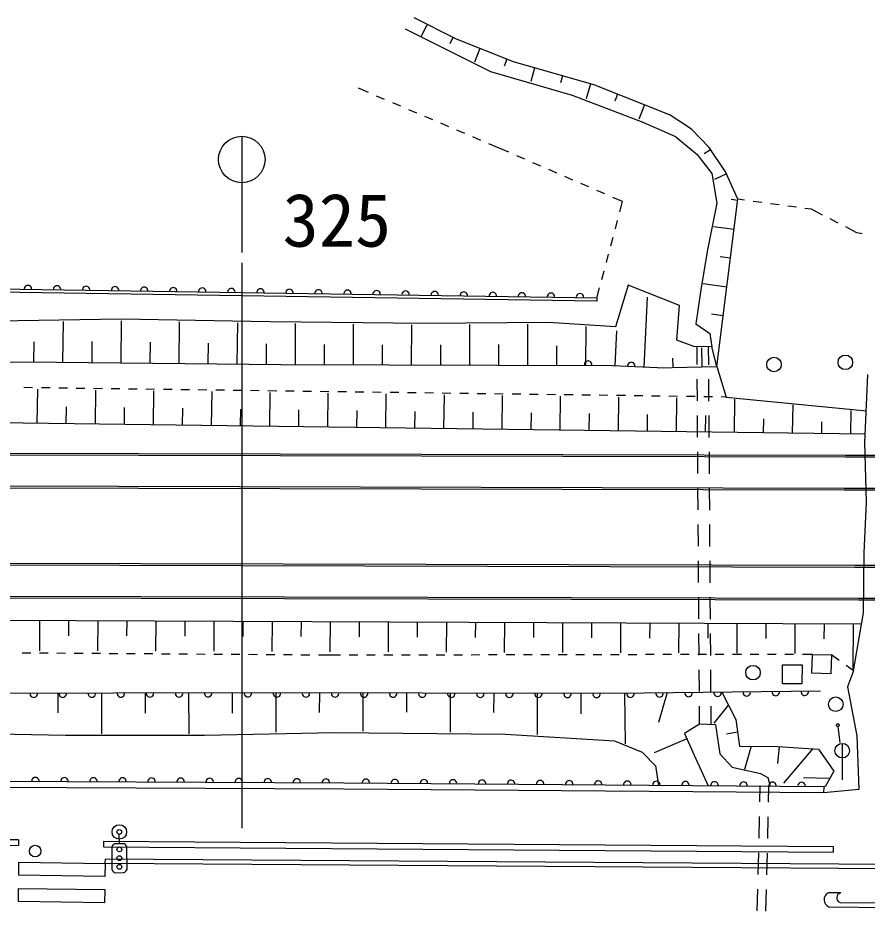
# Model space of a CAD drawing. Units: millimetres, scale not verified. Extents: x 40000 to 680000, y 20000 to 380000.
# Drawn here: x 129322 to 158551, y 297292 to 328022 of the extents above; entities that cross this region are included whole.
import ezdxf
from ezdxf.enums import TextEntityAlignment as Align

# ---------------------------------------------------------------- set-up
doc = ezdxf.new("R2010")
doc.units = ezdxf.units.MM
doc.header["$LTSCALE"] = 1000
doc.layers.add('M-BGD', color=7, linetype='Continuous', lineweight=25)
doc.layers.add('M-STR-STRC', color=7, linetype='Continuous', lineweight=25)
doc.styles.add('ＭＳ ゴシック', font='')
doc.styles.get('ＭＳ ゴシック').set_extended_font_data('MS Gothic')

msp = doc.modelspace()

# ---------------------------------------------------------------- linework, layer by layer
at = {"layer": 'M-BGD'}
for p, q in [((144418, 327284), (142959, 328022)), ((142654, 327649), (145593, 326179)), ((143405, 327796), (143189, 327370)), ((144297, 327345), (144189, 327132)), ((146384, 326504), (144418, 327284)), ((145222, 326965), (145036, 326497)), ((146151, 326596), (146059, 326362)), ((149228, 325693), (146384, 326504)), ((145593, 326179), (148404, 325366)), ((147105, 326298), (146972, 325832)), ((148067, 326024), (148000, 325791)), ((149028, 325750), (148882, 325237)), ((141394, 325450), (141047, 325598)), ((149228, 325693), (151742, 324693)), ((141946, 325215), (141670, 325333)), ((148404, 325366), (150831, 324438)), ((149964, 325400), (149866, 325152)), ((142498, 324981), (142222, 325098)), ((143050, 324746), (142774, 324863)), ((150893, 325031), (150699, 324542)), ((143603, 324511), (143327, 324629)), ((152510, 324198), (151742, 324693)), ((144155, 324277), (143879, 324394)), ((150831, 324438), (151958, 323937)), ((144707, 324042), (144431, 324159)), ((145259, 323807), (144983, 323925)), ((151958, 323937), (152705, 323321)), ((153110, 323559), (152510, 324198)), ((145883, 323542), (145535, 323690)), ((146219, 323397), (145883, 323542)), ((152705, 323321), (153211, 322673)), ((153158, 323487), (152940, 323340)), ((153674, 322722), (153110, 323559)), ((146769, 323158), (146494, 323278)), ((147320, 322920), (147045, 323039)), ((147871, 322682), (147595, 322801)), ((153211, 322673), (153376, 321649)), ((154106, 321782), (153674, 322722)), ((148421, 322443), (148146, 322562)), ((153707, 322651), (153294, 322462)), ((148972, 322205), (148697, 322324)), ((149522, 321966), (149247, 322086)), ((150134, 321702), (149798, 321847)), ((153373, 316025), (154106, 321782)), ((154101, 321739), (153875, 321768)), ((154331, 321751), (154106, 321782)), ((150039, 321344), (150134, 321702)), ((153376, 321649), (153047, 319986)), ((154926, 321670), (154629, 321710)), ((155520, 321588), (155223, 321629)), ((156115, 321507), (155818, 321548)), ((156637, 321436), (156412, 321466)), ((157016, 321240), (156637, 321436)), ((149885, 320765), (149962, 321055)), ((153974, 320747), (153266, 320837)), ((157549, 320965), (157283, 321103)), ((158195, 320632), (157816, 320828)), ((158383, 320588), (158195, 320632)), ((149730, 320185), (149807, 320475)), ((153047, 319986), (152824, 318665)), ((149249, 318378), (64409, 319643)), ((149576, 319605), (149653, 319895)), ((153848, 319755), (153494, 319800)), ((149248, 318278), (64409, 319543)), ((149422, 319025), (149499, 319315)), ((149249, 318378), (149345, 318735)), ((150330, 318829), (149893, 317389)), ((152091, 318129), (150330, 318829)), ((153721, 318763), (152908, 318867)), ((149249, 318378), (149248, 318278)), ((150874, 316003), (150988, 318415)), ((152824, 318665), (152737, 318043)), ((152002, 316933), (152091, 318129)), ((152737, 318043), (152660, 317499)), ((153595, 317771), (153189, 317823)), ((132874, 317652), (126546, 317565)), ((130875, 316173), (130890, 317575)), ((137999, 317565), (132874, 317652)), ((132875, 316153), (132890, 317602)), ((134875, 316133), (134890, 317568)), ((136875, 316113), (136889, 317534)), ((143320, 317506), (137999, 317565)), ((138875, 316097), (138879, 317505)), ((140875, 316091), (140879, 317483)), ((142875, 316085), (142879, 317461)), ((147588, 317547), (143320, 317506)), ((144875, 316080), (144879, 317471)), ((146875, 316074), (146879, 317490)), ((149893, 317389), (147588, 317547)), ((152660, 317499), (153138, 317168)), ((148875, 316069), (148879, 317408)), ((149875, 316050), (149932, 317256)), ((153138, 317168), (153202, 316710)), ((129876, 316180), (129880, 316881)), ((131875, 316163), (131883, 316888)), ((133875, 316143), (133883, 316861)), ((135875, 316123), (135882, 316833)), ((152585, 316722), (152002, 316933)), ((137875, 316103), (137882, 316807)), ((139875, 316094), (139877, 316790)), ((141875, 316088), (141877, 316776)), ((143875, 316083), (143877, 316778)), ((145875, 316077), (145877, 316785)), ((147875, 316071), (147877, 316741)), ((153202, 316710), (152585, 316722)), ((152700, 316095), (152696, 316720)), ((152873, 316014), (152858, 316667)), ((153100, 316091), (153095, 316723)), ((153373, 316025), (153202, 316710)), ((123816, 316216), (130650, 316176)), ((151873, 315992), (151866, 316319)), ((130650, 316176), (138369, 316098)), ((138369, 316098), (149524, 316067)), ((151340, 315980), (149524, 316067)), ((151340, 315980), (153373, 316025)), ((153373, 316025), (153699, 314979)), ((158475, 313413), (158575, 315755)), ((129831, 315297), (129531, 315301)), ((130431, 315289), (130131, 315293)), ((152709, 314845), (152704, 315595)), ((153108, 314841), (153103, 315591)), ((129989, 314069), (130004, 315245)), ((131031, 315281), (130731, 315285)), ((131631, 315273), (131331, 315277)), ((132230, 315265), (131930, 315269)), ((131989, 314043), (132004, 315218)), ((132830, 315257), (132530, 315261)), ((133430, 315249), (133130, 315253)), ((134030, 315241), (133730, 315245)), ((133989, 314017), (134004, 315191)), ((134630, 315233), (134330, 315237)), ((135230, 315225), (134930, 315229)), ((135830, 315217), (135530, 315221)), ((135989, 313991), (136004, 315165)), ((136430, 315209), (136130, 315213)), ((137030, 315201), (136730, 315205)), ((137630, 315193), (137330, 315197)), ((138230, 315185), (137930, 315189)), ((137989, 313965), (138004, 315138)), ((138830, 315177), (138530, 315181)), ((139430, 315169), (139130, 315173)), ((140030, 315161), (139730, 315165)), ((139988, 313940), (140004, 315111)), ((140630, 315153), (140330, 315157)), ((141230, 315145), (140930, 315149)), ((141830, 315137), (141530, 315141)), ((141988, 313914), (142003, 315085)), ((142430, 315129), (142130, 315133)), ((143029, 315121), (142730, 315125)), ((143629, 315113), (143329, 315117)), ((144229, 315105), (143929, 315109)), ((143988, 313888), (144003, 315058)), ((144829, 315097), (144529, 315101)), ((145429, 315089), (145129, 315093)), ((146029, 315081), (145729, 315085)), ((145988, 313862), (146003, 315031)), ((146629, 315073), (146329, 315077)), ((147229, 315065), (146929, 315069)), ((147829, 315057), (147529, 315061)), ((147988, 313836), (148003, 315005)), ((148429, 315049), (148129, 315053)), ((149029, 315041), (148729, 315045)), ((149629, 315033), (149329, 315037)), ((150229, 315025), (149929, 315029)), ((150829, 315017), (150529, 315021)), ((151429, 315009), (151129, 315013)), ((152029, 315001), (151729, 315005)), ((152629, 314993), (152329, 314997)), ((153229, 314985), (152929, 314989)), ((158487, 313701), (64404, 314915)), ((149988, 313810), (150003, 314978)), ((151987, 313785), (152002, 314951)), ((153699, 314979), (153529, 314981)), ((153699, 314979), (158525, 314508)), ((153987, 313759), (154002, 314899)), ((155987, 313733), (156000, 314704)), ((130989, 314056), (130997, 314643)), ((132989, 314030), (132997, 314617)), ((134989, 314004), (134996, 314591)), ((136989, 313978), (136996, 314565)), ((138989, 313952), (138996, 314538)), ((140988, 313927), (140996, 314512)), ((142988, 313901), (142996, 314486)), ((144988, 313875), (144996, 314460)), ((146988, 313849), (146995, 314433)), ((148988, 313823), (148995, 314407)), ((150988, 313798), (150995, 314381)), ((157987, 313707), (157997, 314510)), ((152717, 313595), (152712, 314345)), ((152987, 313772), (152995, 314342)), ((153116, 313591), (153111, 314341)), ((154987, 313746), (154993, 314232)), ((156987, 313720), (156992, 314121)), ((158527, 311364), (158475, 313413)), ((113974, 313027), (157809, 312918)), ((113975, 313088), (157809, 312979)), ((152726, 312345), (152721, 313095)), ((153125, 312341), (153120, 313091)), ((157809, 312979), (185319, 312923)), ((157809, 312918), (185319, 312862)), ((113956, 311955), (157765, 311848)), ((113955, 311894), (157765, 311787)), ((152734, 311095), (152729, 311845)), ((153133, 311091), (153128, 311841)), ((157765, 311848), (185486, 311793)), ((157765, 311787), (185485, 311732)), ((158446, 309613), (158527, 311364)), ((152743, 309845), (152738, 310595)), ((153142, 309841), (153137, 310591)), ((158424, 307556), (158446, 309613)), ((113911, 309237), (158125, 309129)), ((113912, 309298), (158125, 309190)), ((152751, 308595), (152746, 309345)), ((153150, 308591), (153145, 309341)), ((158125, 309190), (184977, 309151)), ((158125, 309129), (184977, 309090)), ((113892, 308107), (158250, 307999)), ((113893, 308168), (158250, 308060)), ((152760, 307345), (152755, 308095)), ((153159, 307341), (153154, 308091)), ((158250, 308060), (185173, 308020)), ((158250, 307999), (185173, 307959)), ((158358, 307168), (113879, 307357)), ((158082, 305555), (158424, 307556)), ((130069, 307288), (130064, 306252)), ((131069, 307284), (131066, 306766)), ((132069, 307280), (132064, 306245)), ((133069, 307275), (133066, 306758)), ((134069, 307271), (134064, 306238)), ((135069, 307267), (135066, 306750)), ((136069, 307263), (136064, 306231)), ((137069, 307258), (137066, 306742)), ((138069, 307254), (138064, 306224)), ((139069, 307250), (139066, 306735)), ((140069, 307246), (140064, 306216)), ((141069, 307241), (141066, 306727)), ((142069, 307237), (142064, 306209)), ((143069, 307233), (143066, 306719)), ((144069, 307229), (144064, 306202)), ((145069, 307224), (145066, 306711)), ((146069, 307220), (146064, 306195)), ((147069, 307216), (147066, 306703)), ((148069, 307212), (148064, 306188)), ((149069, 307207), (149066, 306695)), ((150068, 307203), (150064, 306181)), ((151068, 307199), (151066, 306688)), ((152068, 307195), (152064, 306174)), ((153068, 307190), (153066, 306680)), ((154068, 307186), (154064, 306166)), ((155068, 307182), (155066, 306672)), ((156068, 307178), (156064, 306159)), ((157068, 307173), (157066, 306664)), ((158068, 307169), (158062, 305620)), ((152768, 306095), (152763, 306845)), ((153167, 306091), (153162, 306841)), ((129765, 306169), (129465, 306171)), ((130365, 306165), (130065, 306167)), ((130965, 306160), (130665, 306163)), ((131565, 306156), (131265, 306158)), ((132165, 306152), (131865, 306154)), ((132765, 306147), (132465, 306149)), ((133365, 306143), (133065, 306145)), ((133965, 306139), (133665, 306141)), ((134565, 306134), (134265, 306136)), ((135165, 306130), (134865, 306132)), ((135765, 306125), (135465, 306128)), ((136365, 306121), (136065, 306123)), ((136965, 306117), (136665, 306119)), ((137565, 306112), (137265, 306115)), ((138165, 306108), (137865, 306110)), ((138765, 306104), (138465, 306106)), ((139365, 306099), (139065, 306102)), ((140077, 306094), (139665, 306097)), ((140422, 306095), (140077, 306094)), ((141022, 306096), (140722, 306095)), ((141622, 306097), (141322, 306097)), ((142222, 306098), (141922, 306098)), ((142822, 306099), (142522, 306099)), ((143422, 306101), (143122, 306100)), ((144022, 306102), (143722, 306101)), ((144622, 306103), (144322, 306102)), ((145222, 306104), (144922, 306103)), ((145822, 306105), (145522, 306105)), ((146422, 306106), (146122, 306106)), ((147022, 306107), (146722, 306107)), ((147622, 306109), (147322, 306108)), ((148222, 306110), (147922, 306109)), ((148822, 306111), (148522, 306110)), ((149422, 306112), (149122, 306111)), ((150022, 306113), (149722, 306113)), ((150622, 306114), (150322, 306114)), ((151222, 306115), (150922, 306115)), ((151822, 306117), (151522, 306116)), ((152422, 306118), (152122, 306117)), ((153022, 306119), (152722, 306118)), ((153622, 306120), (153322, 306119)), ((154222, 306121), (153922, 306121)), ((154822, 306122), (154522, 306122)), ((155422, 306123), (155122, 306123)), ((156022, 306125), (155722, 306124)), ((156667, 306126), (156322, 306125)), ((156647, 305474), (156667, 306126)), ((156667, 306126), (157328, 306105)), ((157328, 306105), (157307, 305453)), ((157584, 305918), (157328, 306105)), ((155639, 305111), (155642, 305764)), ((155642, 305764), (156310, 305761)), ((152777, 304845), (152772, 305595)), ((153176, 304841), (153171, 305591)), ((156310, 305761), (156307, 305107)), ((157307, 305453), (156647, 305474)), ((158082, 305555), (157826, 305742)), ((158082, 305555), (157875, 305005)), ((149859, 304787), (156951, 304867)), ((156307, 305107), (155639, 305111)), ((157875, 305005), (158195, 303323)), ((127118, 304788), (136617, 304810)), ((130698, 304798), (130700, 304114)), ((132198, 304801), (132201, 303392)), ((133698, 304804), (133700, 304100)), ((135198, 304807), (135201, 303393)), ((136617, 304810), (149859, 304787)), ((136698, 304810), (136697, 304103)), ((138198, 304808), (138196, 303445)), ((139698, 304805), (139697, 304124)), ((141198, 304802), (141196, 303478)), ((142698, 304800), (142697, 304138)), ((144198, 304797), (144196, 303449)), ((145698, 304794), (145697, 304120)), ((147198, 304792), (147196, 303363)), ((148698, 304789), (148697, 304075)), ((150198, 304791), (150218, 303052)), ((151674, 304808), (151369, 303778)), ((153549, 304829), (154036, 303885)), ((152785, 303719), (152780, 304345)), ((153184, 303709), (153179, 304341)), ((153778, 304386), (153274, 303760)), ((152784, 303719), (152261, 303398)), ((153330, 303706), (152784, 303719)), ((153330, 303706), (153482, 302706)), ((154036, 303885), (154155, 302971)), ((157627, 303098), (157549, 303635)), ((126576, 303430), (130963, 303342)), ((130963, 303342), (135747, 303343)), ((135747, 303343), (140222, 303438)), ((140222, 303438), (146109, 303380)), ((146109, 303380), (149857, 303151)), ((152261, 303398), (152598, 302658)), ((154093, 303450), (153707, 303376)), ((158195, 303323), (158268, 301476)), ((149857, 303151), (150805, 302760)), ((152345, 303214), (151221, 302742)), ((157693, 303062), (157693, 301812)), ((150805, 302760), (151266, 302289)), ((153482, 302706), (153907, 302246)), ((154155, 302971), (155478, 302961)), ((154563, 302968), (154333, 302162)), ((155528, 302957), (155471, 302373)), ((155478, 302961), (156882, 302868)), ((156678, 302882), (155667, 301697)), ((156882, 302868), (157404, 302105)), ((152598, 302658), (153083, 301597)), ((151266, 302289), (151372, 301609)), ((153907, 302246), (154884, 302024)), ((157404, 302105), (157114, 301591)), ((154884, 302024), (155136, 301892)), ((155136, 301892), (155215, 301581)), ((157262, 301854), (156357, 301875)), ((140537, 301489), (126307, 301562)), ((140539, 301689), (126310, 301762)), ((157054, 301367), (140537, 301489)), ((157056, 301567), (140539, 301689)), ((154861, 301048), (154874, 301590)), ((155160, 301041), (155173, 301583)), ((157056, 301567), (157054, 301367)), ((158268, 301476), (157054, 301367)), ((157114, 301591), (157056, 301567)), ((154830, 299799), (154849, 300548)), ((155129, 299791), (155148, 300541)), ((132815, 299616), (132814, 299932)), ((132567, 298715), (132565, 299515)), ((132665, 299615), (132965, 299616)), ((133065, 299516), (133067, 298716)), ((132323, 299084), (132320, 298940)), ((165704, 298849), (132323, 299084)), ((154799, 298549), (154818, 299299)), ((155098, 298542), (155117, 299291)), ((129350, 298524), (129355, 298974)), ((129355, 298974), (132322, 298934)), ((132322, 298934), (132317, 298484)), ((165703, 298699), (132322, 298934)), ((132317, 298484), (129350, 298524)), ((132668, 298615), (132968, 298616)), ((129339, 297621), (129344, 298071)), ((129344, 298071), (132311, 298031)), ((132311, 298031), (132306, 297581)), ((154769, 297299), (154787, 298049)), ((155068, 297292), (155086, 298042)), ((157640, 297923), (157218, 297924)), ((132306, 297581), (129339, 297621)), ((159405, 297565), (157618, 297583)), ((157229, 297441), (159786, 297414))]:
    msp.add_line(p, q, dxfattribs=at)
for centre, radius in [((155345, 316097), 250), ((157800, 316171), 250), ((154623, 305496), 250), ((157471, 304411), 250), ((157542, 303693), 50), ((157693, 302812), 250), ((132814, 300016), 250), ((132814, 300016), 83.3), ((129917, 299357), 200), ((132816, 299416), 83.3), ((132816, 299116), 83.3), ((132817, 298816), 83.3)]:
    msp.add_circle(centre, radius, dxfattribs=at)
for centre, radius, start, end in [((129670, 318693), 127, 348.7571, 189.5347), ((130670, 318678), 127, 348.7571, 189.5347), ((131670, 318663), 127, 348.7571, 189.5347), ((132669, 318648), 127, 348.7571, 189.5347), ((133669, 318633), 127, 348.7571, 189.5347), ((134669, 318618), 127, 348.7571, 189.5347), ((135669, 318603), 127, 348.7571, 189.5347), ((136669, 318589), 127, 348.7571, 189.5347), ((137669, 318574), 127, 348.7571, 189.5347), ((138669, 318559), 127, 348.7571, 189.5347), ((139669, 318544), 127, 348.7571, 189.5347), ((140669, 318529), 127, 348.7571, 189.5347), ((141669, 318514), 127, 348.7571, 189.5347), ((142668, 318499), 127, 348.7571, 189.5347), ((143668, 318484), 127, 348.7571, 189.5347), ((144668, 318469), 127, 348.7571, 189.5347), ((145668, 318454), 127, 348.7571, 189.5347), ((146668, 318439), 127, 348.7571, 189.5347), ((147668, 318425), 127, 348.7571, 189.5347), ((148668, 318410), 127, 348.7571, 189.5347), ((148946, 316091), 127, 349.4514, 190.229), ((150433, 316047), 127, 346.8875, 187.6653), ((155405, 304827), 127, 170.2585, 11.0361), ((156405, 304838), 127, 170.2585, 11.0361), ((129868, 304772), 127, 169.7449, 10.5225), ((130868, 304774), 127, 169.7449, 10.5225), ((131868, 304776), 127, 169.7449, 10.5225), ((132868, 304779), 127, 169.7449, 10.5225), ((133868, 304781), 127, 169.7449, 10.5225), ((134868, 304783), 127, 169.7449, 10.5225), ((135868, 304786), 127, 169.7449, 10.5225), ((137238, 304786), 127, 169.511, 10.2886), ((138238, 304785), 127, 169.511, 10.2886), ((139238, 304783), 127, 169.511, 10.2886), ((140238, 304781), 127, 169.511, 10.2886), ((141238, 304779), 127, 169.511, 10.2886), ((142238, 304778), 127, 169.511, 10.2886), ((143238, 304776), 127, 169.511, 10.2886), ((144238, 304774), 127, 169.511, 10.2886), ((145238, 304772), 127, 169.511, 10.2886), ((146238, 304771), 127, 169.511, 10.2886), ((147238, 304769), 127, 169.511, 10.2886), ((148238, 304767), 127, 169.511, 10.2886), ((149238, 304765), 127, 169.511, 10.2886), ((150405, 304770), 127, 170.2585, 11.0361), ((151405, 304782), 127, 170.2585, 11.0361), ((152405, 304793), 127, 170.2585, 11.0361), ((153405, 304804), 127, 170.2585, 11.0361), ((154405, 304816), 127, 170.2585, 11.0361), ((129924, 301766), 127, 349.3188, 190.0967), ((130924, 301761), 127, 349.3188, 190.0967), ((131924, 301756), 127, 349.3188, 190.0967), ((132924, 301751), 127, 349.3188, 190.0967), ((133924, 301746), 127, 349.3188, 190.0967), ((134924, 301741), 127, 349.3188, 190.0967), ((135924, 301736), 127, 349.3188, 190.0967), ((136924, 301731), 127, 349.3188, 190.0967), ((137924, 301726), 127, 349.3188, 190.0967), ((138924, 301720), 127, 349.3188, 190.0967), ((139924, 301715), 127, 349.3188, 190.0967), ((141298, 301707), 127, 349.1873, 189.9648), ((142298, 301699), 127, 349.1873, 189.9648), ((143298, 301692), 127, 349.1873, 189.9648), ((144298, 301685), 127, 349.1873, 189.9648), ((145297, 301677), 127, 349.1873, 189.9648), ((146297, 301670), 127, 349.1873, 189.9648), ((147297, 301662), 127, 349.1873, 189.9648), ((148297, 301655), 127, 349.1873, 189.9648), ((149297, 301647), 127, 349.1873, 189.9648), ((150297, 301640), 127, 349.1873, 189.9648), ((151297, 301633), 127, 349.1873, 189.9648), ((152297, 301625), 127, 349.1873, 189.9648), ((153297, 301618), 127, 349.1873, 189.9648), ((154297, 301611), 127, 349.1873, 189.9648), ((155297, 301603), 127, 349.1873, 189.9648), ((156297, 301596), 127, 349.1873, 189.9648), ((132704, 299477), 144, 105.6816, 164.6187), ((132931, 299482), 139, 14.4636, 75.8364), ((132723, 298771), 166, 199.854, 250.446), ((132924, 298759), 150, 286.9292, 343.3709), ((157332, 297685), 265, 115.4973, 247.1028), ((157682, 297750), 178, 103.5022, 249.0967)]:
    msp.add_arc(centre, radius, start, end, dxfattribs=at)
at = {"layer": 'M-STR-STRC'}
for p, q in [((137028, 323951), (137028, 319951)), ((137047, 300146), (137047, 319592)), ((129348, 299745), (122631, 299731)), ((129348, 299745), (129349, 299545)), ((132274, 299702), (132272, 299502)), ((132274, 299702), (157385, 299520)), ((129349, 299545), (122631, 299531)), ((132272, 299502), (157383, 299320)), ((157385, 299520), (157383, 299320))]:
    msp.add_line(p, q, dxfattribs=at)
msp.add_circle((137028, 323151), 800, dxfattribs=at)

# ---------------------------------------------------------------- texts
at = {"layer": 'M-STR-STRC', "style": 'ＭＳ ゴシック'}
msp.add_text('325', height=1833, dxfattribs=at).set_placement((138431, 319600), align=Align.BOTTOM_LEFT)

doc.saveas('drawing.dxf')
